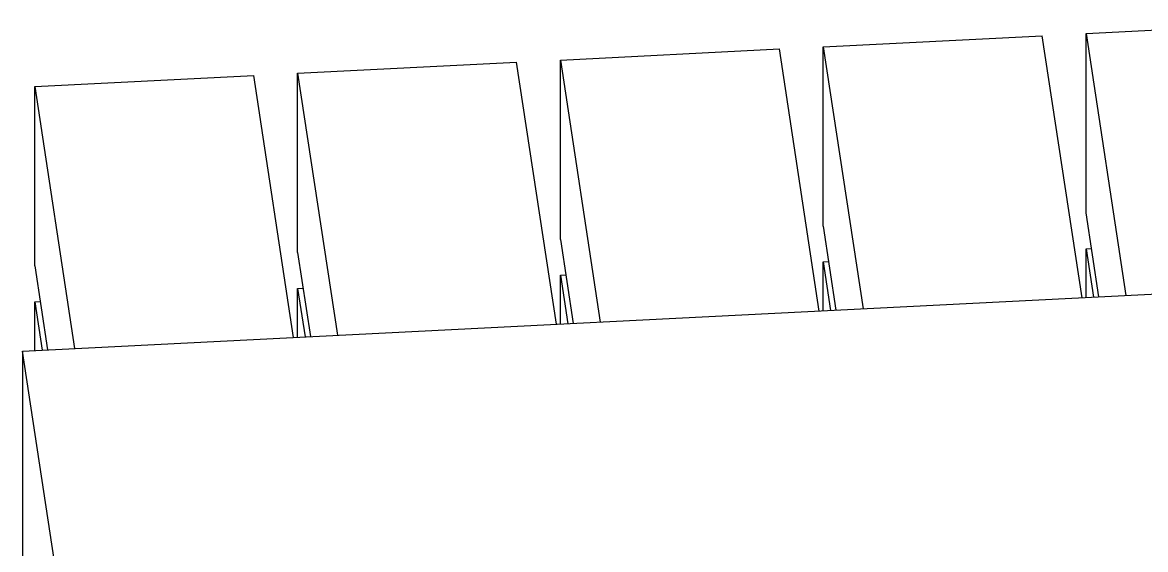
# Model space of a CAD drawing. Header units: millimetres. Extents: x 334 to 3694, y 0 to 2376.
# Drawn here: x 3324.41 to 3335.14, y 1146.1 to 1151.14 of the extents above; entities that cross this region are included whole.
import ezdxf

# ---------------------------------------------------------------- set-up
doc = ezdxf.new("R2010")
doc.units = ezdxf.units.MM
doc.header["$LTSCALE"] = 3
doc.layers.add('1_외형선', color=7, linetype='Continuous', lineweight=25)

msp = doc.modelspace()

# ---------------------------------------------------------------- linework, layer by layer
at = {"layer": '1_외형선'}
for p, q in [((3334.575, 1151.036), (3336.667, 1151.141)), ((3334.575, 1151.036), (3334.954, 1148.53)), ((3334.575, 1149.321), (3334.575, 1151.036)), ((3332.064, 1150.909), (3334.156, 1151.014)), ((3334.536, 1148.509), (3334.156, 1151.014)), ((3329.554, 1150.782), (3331.646, 1150.888)), ((3332.025, 1148.382), (3331.646, 1150.888)), ((3332.064, 1149.194), (3332.064, 1150.909)), ((3332.064, 1150.909), (3332.444, 1148.403)), ((3327.043, 1150.655), (3329.135, 1150.761)), ((3329.515, 1148.255), (3329.135, 1150.761)), ((3329.554, 1150.782), (3329.933, 1148.276)), ((3329.554, 1149.067), (3329.554, 1150.782)), ((3324.533, 1150.528), (3326.625, 1150.634)), ((3327.005, 1148.129), (3326.625, 1150.634)), ((3327.043, 1148.94), (3327.043, 1150.655)), ((3327.043, 1150.655), (3327.423, 1148.15)), ((3324.533, 1148.814), (3324.533, 1150.528)), ((3324.533, 1150.528), (3324.913, 1148.023)), ((3334.696, 1148.517), (3334.575, 1149.321)), ((3332.064, 1149.194), (3332.186, 1148.39)), ((3329.554, 1149.067), (3329.676, 1148.263)), ((3324.415, 1147.998), (3342.705, 1148.921)), ((3327.043, 1148.94), (3327.165, 1148.137)), ((3334.575, 1148.978), (3334.626, 1148.981)), ((3334.575, 1148.511), (3334.575, 1148.978)), ((3334.575, 1148.978), (3334.645, 1148.514)), ((3324.533, 1148.814), (3324.655, 1148.01)), ((3332.064, 1148.851), (3332.116, 1148.854)), ((3332.064, 1148.384), (3332.064, 1148.851)), ((3332.064, 1148.851), (3332.134, 1148.388)), ((3329.554, 1148.724), (3329.605, 1148.727)), ((3329.554, 1148.257), (3329.554, 1148.724)), ((3329.554, 1148.724), (3329.624, 1148.261)), ((3327.043, 1148.598), (3327.095, 1148.6)), ((3327.043, 1148.13), (3327.043, 1148.598)), ((3327.043, 1148.598), (3327.114, 1148.134)), ((3324.533, 1148.471), (3324.584, 1148.473)), ((3324.533, 1148.471), (3324.603, 1148.007)), ((3324.533, 1148.004), (3324.533, 1148.471)), ((3324.938, 1144.547), (3324.415, 1147.998)), ((3324.415, 1147.998), (3324.415, 1143.294))]:
    msp.add_line(p, q, dxfattribs=at)

doc.saveas('drawing.dxf')
